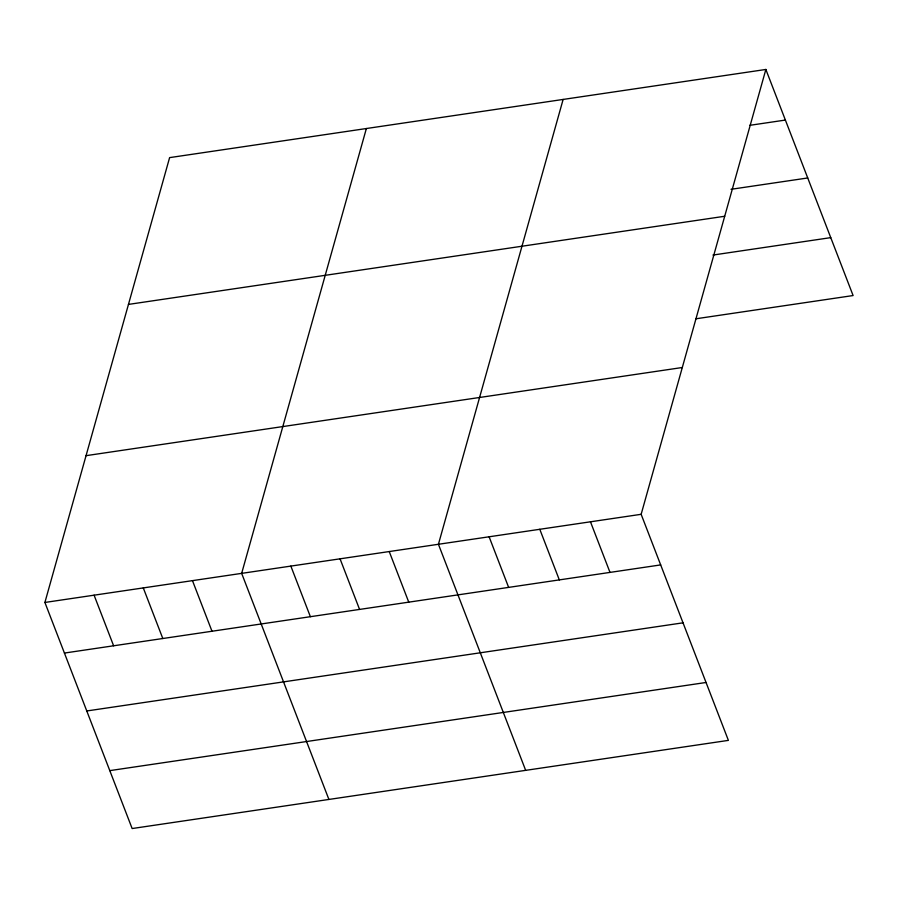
<?xml version="1.0" encoding="UTF-8"?>
<svg xmlns="http://www.w3.org/2000/svg" width="898" height="898" viewBox="0 0 898 898"><rect width="100%" height="100%" fill="white"/><g stroke="black" fill="none" stroke-linecap="round" stroke-linejoin="round"><path stroke-width="1.35" d="M765.859 69.46L641.15 514.307L728.39 740.379L132.141 828.54L44.9 602.457L169.61 157.621L765.859 69.46L853.1 295.543L695.58 318.835M366.373 128.526L241.663 573.373L328.904 799.445M563.136 99.431L438.426 544.278L525.667 770.361M749.774 125.327L785.391 120.063M731.028 189.31L807.729 177.972M128.459 304.411L724.708 216.261M712.956 255.054L830.751 237.633M86.051 455.668L682.312 367.507M44.9 602.457L641.15 514.307M64.431 653.059L660.681 564.909M86.769 710.969L683.03 622.819M109.792 770.63L706.053 682.48M590.469 521.794L610 572.396M539.788 529.292L559.319 579.895M489.107 536.779L508.638 587.382M389.238 551.552L408.758 602.154M340.05 558.825L359.57 609.428M290.851 566.099L310.382 616.702M192.475 580.647L211.995 631.249M143.287 587.909L162.807 638.512M94.088 595.183L113.619 645.785"/></g></svg>
